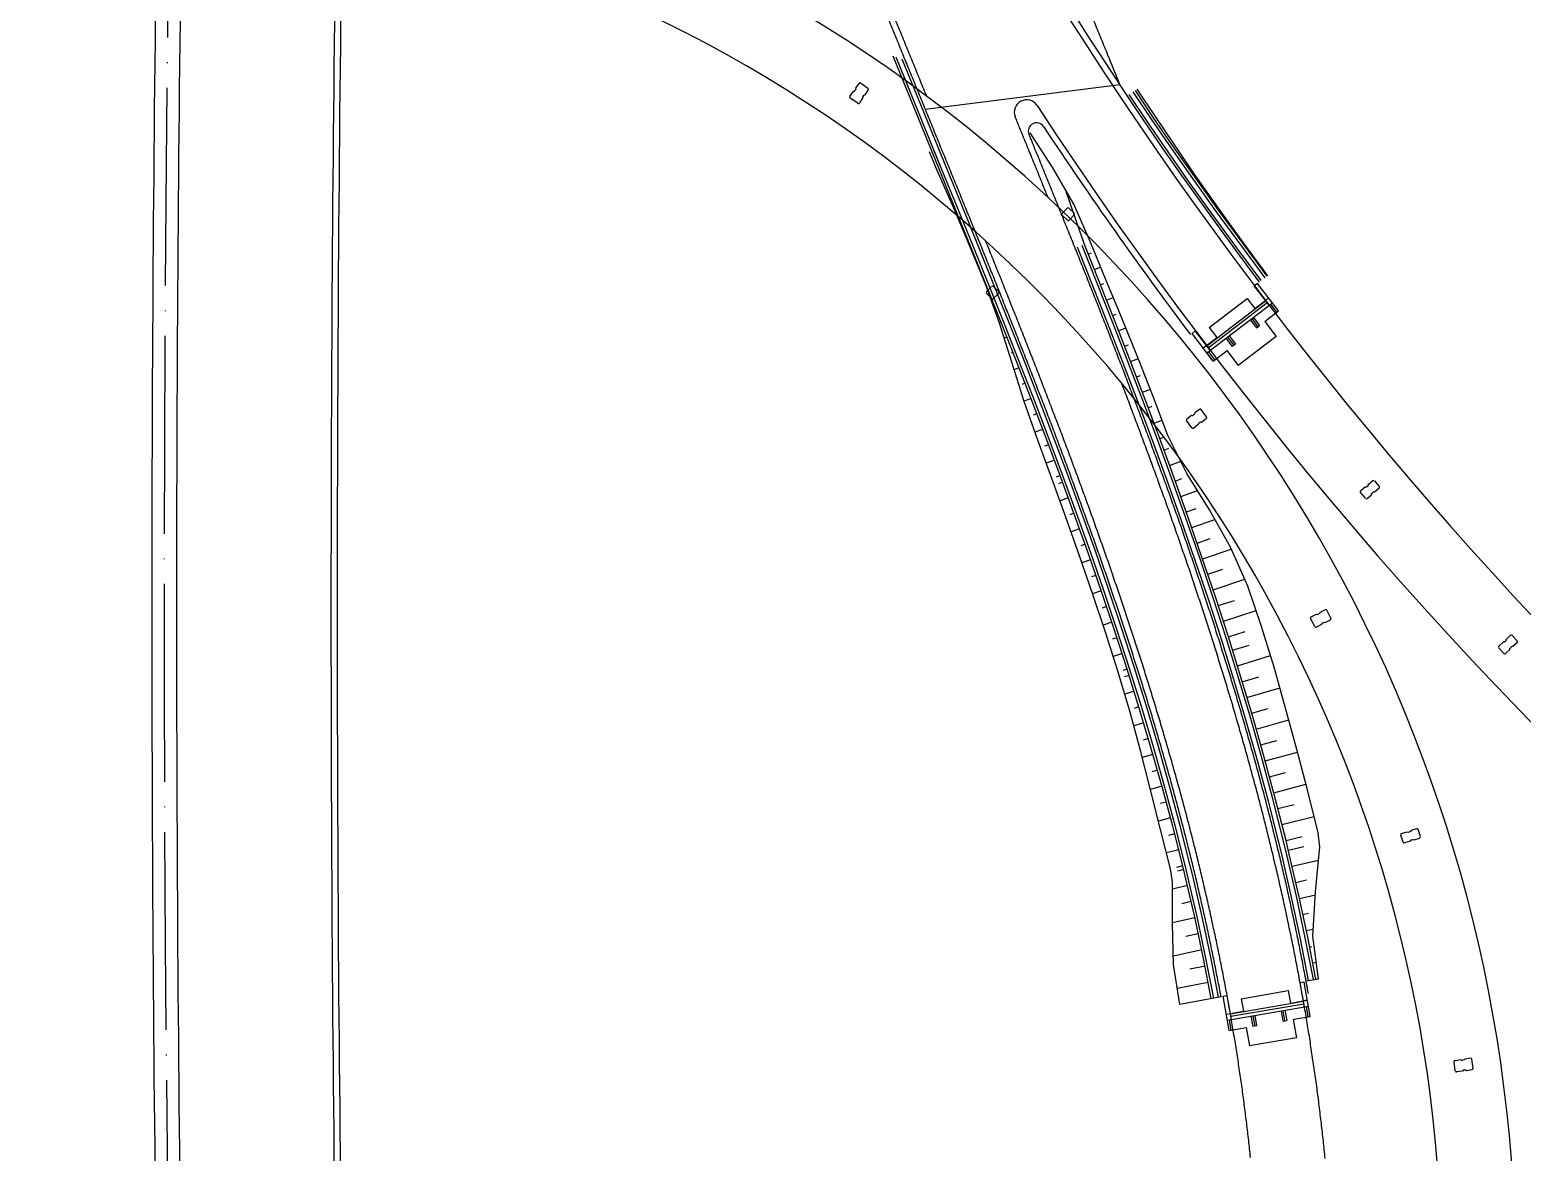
# Model space of a CAD drawing. Header units: inches. Extents: x 499362 to 502582, y 2541888 to 2545349.
# Drawn here: x 501328.6 to 501509.7, y 2543593.2 to 2543729.4 of the extents above; entities that cross this region are included whole.
import ezdxf

# ---------------------------------------------------------------- set-up
doc = ezdxf.new("R2010")
doc.units = ezdxf.units.IN
doc.linetypes.add('ACAD_ISO04W100', pattern=[30, 24, -3, 0, -3])
for name, color, linetype in [('0-段落划分', 2, 'Continuous'), ('ql', 7, 'Continuous'), ('桥-立柱', 5, 'Continuous')]:
    doc.layers.add(name, color=color, linetype=linetype)

# ---------------------------------------------------------------- blocks, each defined once
blk = doc.blocks.new('A$C035667EC')
at = {"layer": '桥-立柱', "color": 1, "linetype": 'Continuous'}
for p, q in [((501428.15, 2543721.27), (501428.55, 2543721.85)), ((501428.55, 2543721.85), (501428.69, 2543721.87)), ((501428.69, 2543721.87), (501428.77, 2543722)), ((501428.86, 2543722.12), (501428.77, 2543722)), ((501429.23, 2543722.84), (501428.83, 2543722.26)), ((501428.83, 2543722.26), (501428.86, 2543722.12)), ((501430.34, 2543722.25), (501429.44, 2543722.88)), ((501429.76, 2543721.32), (501429.68, 2543721.19)), ((501429.68, 2543721.19), (501429.7, 2543721.06)), ((501429.76, 2543721.32), (501429.85, 2543721.44)), ((501429.85, 2543721.44), (501429.99, 2543721.47)), ((501429.99, 2543721.47), (501430.38, 2543722.04)), ((501429.1, 2543720.44), (501428.19, 2543721.06)), ((501429.7, 2543721.06), (501429.31, 2543720.48)), ((501454.52, 2543707.73), (501453.9, 2543707.08)), ((501453.9, 2543706.87), (501454.55, 2543706.24)), ((501454.73, 2543707.73), (501455.38, 2543707.11)), ((501455.38, 2543706.9), (501454.76, 2543706.25)), ((501445.36, 2543698.23), (501444.73, 2543697.58)), ((501445.57, 2543698.23), (501446.22, 2543697.61)), ((501477.63, 2543698.59), (501477.23, 2543698.29)), ((501479.03, 2543695.93), (501477.23, 2543698.29)), ((501480.19, 2543695.24), (501477.63, 2543698.59)), ((501444.74, 2543697.37), (501445.39, 2543696.74)), ((501446.22, 2543697.39), (501445.6, 2543696.74)), ((501471.46, 2543691.02), (501478.61, 2543696.49)), ((501471.48, 2543690.16), (501479.43, 2543696.23)), ((501471.64, 2543690.78), (501478.79, 2543696.25)), ((501471.77, 2543693.25), (501476.38, 2543696.77)), ((501476.38, 2543696.77), (501477.31, 2543695.55)), ((501477.31, 2543695.55), (501478.58, 2543696.52)), ((501478.58, 2543696.52), (501478.98, 2543696.83)), ((501478.98, 2543696.83), (501478.58, 2543696.52)), ((501479.99, 2543695.09), (501479.23, 2543696.08)), ((501476.73, 2543694.17), (501477.49, 2543693.18)), ((501476.92, 2543694.31), (501477.68, 2543693.32)), ((501477.12, 2543694.47), (501477.88, 2543693.47)), ((501478.5, 2543693.95), (501478.76, 2543694.15)), ((501478.76, 2543694.15), (501480.19, 2543695.24)), ((501469.68, 2543692.52), (501470.08, 2543692.83)), ((501472.24, 2543689.17), (501469.68, 2543692.52)), ((501471.88, 2543690.47), (501470.08, 2543692.83)), ((501471.77, 2543693.25), (501472.7, 2543692.03)), ((501474.18, 2543692.22), (501474.94, 2543691.23)), ((501477.49, 2543693.18), (501477.88, 2543693.47)), ((501478.52, 2543693.96), (501479.9, 2543692.16)), ((501471.03, 2543690.76), (501471.42, 2543691.06)), ((501471.42, 2543691.06), (501472.7, 2543692.03)), ((501472.24, 2543689.17), (501473.93, 2543690.46)), ((501473.8, 2543691.93), (501474.55, 2543690.94)), ((501473.91, 2543690.44), (501475.29, 2543688.64)), ((501473.99, 2543692.08), (501474.75, 2543691.09)), ((501474.94, 2543691.23), (501474.55, 2543690.94)), ((501479.9, 2543692.16), (501475.29, 2543688.64)), ((501472.44, 2543689.32), (501471.68, 2543690.31)), ((501470.57, 2543683.3), (501470.01, 2543682.88)), ((501471.44, 2543682.39), (501470.78, 2543683.27)), ((501469.67, 2543681.07), (501469.02, 2543681.96)), ((501469.05, 2543682.17), (501469.61, 2543682.58)), ((501469.61, 2543682.58), (501469.75, 2543682.56)), ((501469.75, 2543682.56), (501469.87, 2543682.65)), ((501469.99, 2543682.74), (501469.87, 2543682.65)), ((501470.44, 2543681.46), (501469.88, 2543681.04)), ((501470.01, 2543682.88), (501469.99, 2543682.74)), ((501470.47, 2543681.6), (501470.44, 2543681.46)), ((501470.59, 2543681.69), (501470.47, 2543681.6)), ((501470.59, 2543681.69), (501470.71, 2543681.78)), ((501470.71, 2543681.78), (501470.85, 2543681.76)), ((501470.85, 2543681.76), (501471.41, 2543682.18)), ((501491.05, 2543674.04), (501491.06, 2543674.18)), ((501491.06, 2543674.18), (501491.6, 2543674.63)), ((501491.81, 2543674.62), (501492.39, 2543673.93)), ((501490.13, 2543673.19), (501490.71, 2543672.51)), ((501490.68, 2543673.86), (501490.15, 2543673.4)), ((501490.82, 2543673.85), (501490.68, 2543673.86)), ((501490.94, 2543673.94), (501490.82, 2543673.85)), ((501490.92, 2543672.49), (501491.46, 2543672.94)), ((501490.94, 2543673.94), (501491.05, 2543674.04)), ((501491.46, 2543672.94), (501491.47, 2543673.08)), ((501491.47, 2543673.08), (501491.58, 2543673.18)), ((501491.7, 2543673.28), (501491.58, 2543673.18)), ((501491.84, 2543673.26), (501491.7, 2543673.28)), ((501492.37, 2543673.72), (501491.84, 2543673.26)), ((501484.58, 2543656.94), (501484.08, 2543657.92)), ((501484.14, 2543658.12), (501484.77, 2543658.44)), ((501484.77, 2543658.44), (501484.9, 2543658.4)), ((501484.9, 2543658.4), (501485.03, 2543658.47)), ((501485.17, 2543658.54), (501485.03, 2543658.47)), ((501485.21, 2543658.67), (501485.17, 2543658.54)), ((501485.83, 2543658.99), (501485.21, 2543658.67)), ((501486.54, 2543657.95), (501486.04, 2543658.93)), ((501485.41, 2543657.2), (501484.78, 2543656.88)), ((501485.45, 2543657.33), (501485.41, 2543657.2)), ((501485.58, 2543657.4), (501485.45, 2543657.33)), ((501485.58, 2543657.4), (501485.72, 2543657.47)), ((501485.72, 2543657.47), (501485.85, 2543657.43)), ((501485.85, 2543657.43), (501486.47, 2543657.75)), ((501506.91, 2543654.35), (501507.53, 2543653.7)), ((501507.43, 2543655.04), (501506.92, 2543654.57)), ((501507.57, 2543655.04), (501507.43, 2543655.04)), ((501507.68, 2543655.14), (501507.57, 2543655.04)), ((501507.68, 2543655.14), (501507.79, 2543655.25)), ((501507.74, 2543653.69), (501508.25, 2543654.17)), ((501507.79, 2543655.25), (501507.8, 2543655.39)), ((501507.8, 2543655.39), (501508.31, 2543655.87)), ((501508.25, 2543654.17), (501508.26, 2543654.31)), ((501508.26, 2543654.31), (501508.37, 2543654.41)), ((501508.48, 2543654.52), (501508.37, 2543654.41)), ((501508.62, 2543654.51), (501508.48, 2543654.52)), ((501508.52, 2543655.86), (501509.13, 2543655.2)), ((501509.13, 2543654.99), (501508.62, 2543654.51)), ((501495.3, 2543630.79), (501495.03, 2543631.65)), ((501495.12, 2543631.84), (501495.79, 2543632.05)), ((501496.16, 2543630.91), (501495.49, 2543630.7)), ((501495.79, 2543632.05), (501495.92, 2543631.99)), ((501495.92, 2543631.99), (501496.06, 2543632.03)), ((501496.2, 2543632.08), (501496.06, 2543632.03)), ((501496.22, 2543631.03), (501496.16, 2543630.91)), ((501496.27, 2543632.2), (501496.2, 2543632.08)), ((501496.36, 2543631.08), (501496.22, 2543631.03)), ((501496.93, 2543632.42), (501496.27, 2543632.2)), ((501496.36, 2543631.08), (501496.51, 2543631.13)), ((501496.51, 2543631.13), (501496.63, 2543631.06)), ((501496.63, 2543631.06), (501497.3, 2543631.27)), ((501497.4, 2543631.46), (501497.12, 2543632.32)), ((501475.65, 2543611.78), (501481.36, 2543612.77)), ((501481.36, 2543612.77), (501481.62, 2543611.26)), ((501483.31, 2543613.81), (501482.82, 2543613.72)), ((501483.33, 2543610.8), (501482.82, 2543613.72)), ((501484.03, 2543609.65), (501483.31, 2543613.81)), ((501473.46, 2543612.1), (501473.95, 2543612.19)), ((501474.18, 2543607.94), (501473.46, 2543612.1)), ((501474.46, 2543609.26), (501473.95, 2543612.19)), ((501473.97, 2543609.18), (501483.82, 2543610.88)), ((501474.34, 2543609.95), (501483.21, 2543611.49)), ((501474.39, 2543609.66), (501483.26, 2543611.19)), ((501475.65, 2543611.78), (501475.91, 2543610.27)), ((501481.62, 2543611.26), (501483.2, 2543611.54)), ((501483.2, 2543611.54), (501483.69, 2543611.62)), ((501483.69, 2543611.62), (501483.2, 2543611.54)), ((501483.79, 2543609.61), (501483.57, 2543610.84)), ((501473.84, 2543609.91), (501474.33, 2543610)), ((501474.43, 2543607.99), (501474.21, 2543609.22)), ((501474.33, 2543610), (501475.91, 2543610.27)), ((501476.83, 2543609.67), (501477.05, 2543608.44)), ((501477.08, 2543609.72), (501477.29, 2543608.48)), ((501477.31, 2543609.75), (501477.52, 2543608.52)), ((501480.48, 2543610.3), (501480.69, 2543609.07)), ((501480.69, 2543609.07), (501481.17, 2543609.15)), ((501480.71, 2543610.34), (501480.92, 2543609.11)), ((501480.95, 2543610.39), (501481.17, 2543609.15)), ((501481.94, 2543609.29), (501482.26, 2543609.34)), ((501481.96, 2543609.29), (501482.35, 2543607.05)), ((501482.26, 2543609.34), (501484.03, 2543609.65)), ((501474.18, 2543607.94), (501476.27, 2543608.31)), ((501476.25, 2543608.3), (501476.64, 2543606.06)), ((501477.52, 2543608.52), (501477.05, 2543608.44)), ((501482.35, 2543607.05), (501476.64, 2543606.06)), ((501501.63, 2543603.04), (501501.48, 2543604.13)), ((501501.6, 2543604.3), (501502.29, 2543604.4)), ((501502.29, 2543604.4), (501502.41, 2543604.32)), ((501502.41, 2543604.32), (501502.56, 2543604.34)), ((501502.7, 2543604.36), (501502.56, 2543604.34)), ((501502.79, 2543604.47), (501502.7, 2543604.36)), ((501503.48, 2543604.57), (501502.79, 2543604.47)), ((501503.81, 2543603.36), (501503.65, 2543604.45)), ((501502.5, 2543603.02), (501501.8, 2543602.91)), ((501502.58, 2543603.13), (501502.5, 2543603.02)), ((501502.73, 2543603.15), (501502.58, 2543603.13)), ((501502.73, 2543603.15), (501502.88, 2543603.17)), ((501502.88, 2543603.17), (501502.99, 2543603.09)), ((501502.99, 2543603.09), (501503.68, 2543603.19))]:
    blk.add_line(p, q, dxfattribs=at)
for centre, start, end in [((501428.28, 2543721.19), 145.4858, 235.4858), ((501429.35, 2543722.75), 55.4858, 145.4858), ((501430.26, 2543722.13), 325.4858, 55.4858), ((501429.18, 2543720.56), 235.4858, 325.4858), ((501454, 2543706.98), 136.0505, 226.0505), ((501454.63, 2543707.62), 46.0505, 136.0505), ((501455.28, 2543707), 316.0505, 46.0505), ((501454.65, 2543706.35), 226.0505, 316.0505), ((501445.47, 2543698.12), 46.0505, 136.0505), ((501444.84, 2543697.47), 136.0505, 226.0505), ((501445.49, 2543696.85), 226.0505, 316.0505), ((501446.11, 2543697.5), 316.0505, 46.0505), ((501470.66, 2543683.18), 36.6119, 126.6119), ((501469.14, 2543682.05), 126.6119, 216.6119), ((501471.32, 2543682.3), 306.6119, 36.6119), ((501469.79, 2543681.16), 216.6119, 306.6119), ((501491.69, 2543674.52), 40.2888, 130.2888), ((501490.24, 2543673.29), 130.2888, 220.2888), ((501490.83, 2543672.6), 220.2888, 310.2888), ((501492.28, 2543673.83), 310.2888, 40.2888), ((501484.21, 2543657.99), 117.175, 207.175), ((501485.9, 2543658.86), 27.175, 117.175), ((501486.41, 2543657.88), 297.175, 27.175), ((501484.72, 2543657.01), 207.175, 297.175), ((501507.02, 2543654.46), 133.2121, 223.2121), ((501508.41, 2543655.76), 43.2121, 133.2121), ((501509.02, 2543655.1), 313.2121, 43.2121), ((501507.64, 2543653.8), 223.2121, 313.2121), ((501495.17, 2543631.7), 107.738, 197.738), ((501495.44, 2543630.84), 197.738, 287.738), ((501496.98, 2543632.27), 17.738, 107.738), ((501497.25, 2543631.42), 287.738, 17.738), ((501501.62, 2543604.15), 98.3011, 188.3011), ((501503.5, 2543604.43), 8.3011, 98.3011), ((501501.78, 2543603.06), 188.3011, 278.3011), ((501503.66, 2543603.34), 278.3011, 8.3011)]:
    blk.add_arc(centre, 0.15, start, end, dxfattribs=at)
blk = doc.blocks.new('A$C3C1B3F5F')
at = {"layer": 'ql', "color": 1, "linetype": 'Continuous'}
blk.add_line((501437.3, 2543719.74), (501460.92, 2543722.74), dxfattribs=at)
at = {"layer": 'ql', "color": 1, "linetype": 'Continuous', "flags": 128}
for points in [[(501437.3, 2543719.74, 0.000007), (501437.01, 2543720.45, 0.000013), (501436.62, 2543721.41, 0.000016), (501436.23, 2543722.37, 0.000019), (501435.84, 2543723.33, 0.000022), (501435.44, 2543724.29, 0.000025), (501435.05, 2543725.25, 0.000028), (501434.66, 2543726.21, 0.00003), (501434.27, 2543727.17, 0.000033), (501433.88, 2543728.13, 0.000036), (501433.49, 2543729.09, 0.000039), (501433.09, 2543730.05, 0.000042), (501432.7, 2543731.01, 0.000045), (501432.31, 2543731.97, 0.000048), (501431.92, 2543732.93, 0.000051), (501431.53, 2543733.89, 0.000054), (501431.14, 2543734.85, 0.000056), (501430.75, 2543735.81, 0.000059), (501430.36, 2543736.77, 0.000062), (501429.97, 2543737.73, 0.000138), (501429.15, 2543739.77)], [(501460.92, 2543722.74, 0.000005), (501459.48, 2543726.27, 0.000004), (501459.09, 2543727.23, 0.000007), (501458.7, 2543728.19, 0.00001), (501458.3, 2543729.15, 0.000013), (501457.91, 2543730.11, 0.000016), (501457.52, 2543731.06, 0.000019), (501457.13, 2543732.02, 0.000022), (501456.74, 2543732.98, 0.000025), (501456.35, 2543733.94, 0.000028), (501455.96, 2543734.9, 0.00003), (501455.56, 2543735.86, 0.000033), (501455.17, 2543736.81, 0.000036), (501454.78, 2543737.77, 0.000039), (501454.39, 2543738.73, 0.000023), (501454.18, 2543739.26, 0.000023)]]:
    blk.add_lwpolyline(points, format="xyb", dxfattribs=at)
blk = doc.blocks.new('A$C3A006F90')
at = {"layer": '0-段落划分', "color": 2, "linetype": 'Continuous'}
for p, q in [((501457.09, 2543702.13), (501457.46, 2543702.28)), ((501457.83, 2543700.27), (501458.58, 2543700.57)), ((501444.99, 2543697.64), (501444.96, 2543697.63)), ((501458.57, 2543698.41), (501458.96, 2543698.57)), ((501459.3, 2543696.55), (501460.12, 2543696.88)), ((501445.73, 2543695.78), (501445.6, 2543695.73)), ((501460.04, 2543694.69), (501460.46, 2543694.86)), ((501446.47, 2543693.92), (501446.37, 2543693.88)), ((501460.77, 2543692.83), (501461.65, 2543693.18)), ((501447.21, 2543692.06), (501446.88, 2543691.93)), ((501461.49, 2543690.97), (501461.95, 2543691.15)), ((501447.94, 2543690.2), (501447.71, 2543690.11)), ((501462.22, 2543689.1), (501463.17, 2543689.47)), ((501448.67, 2543688.34), (501448.09, 2543688.11)), ((501462.93, 2543687.24), (501463.42, 2543687.42)), ((501449.4, 2543686.48), (501449.05, 2543686.34)), ((501463.65, 2543685.37), (501464.63, 2543685.74)), ((501450.12, 2543684.61), (501449.31, 2543684.3)), ((501464.36, 2543683.5), (501464.85, 2543683.68)), ((501450.84, 2543682.75), (501450.4, 2543682.58)), ((501465.06, 2543681.62), (501466.06, 2543682)), ((501451.55, 2543680.88), (501450.62, 2543680.52)), ((501465.76, 2543679.75), (501466.26, 2543679.94)), ((501452.26, 2543679.01), (501451.78, 2543678.83)), ((501466.27, 2543678.37), (501466.85, 2543678.58)), ((501452.97, 2543677.14), (501451.99, 2543676.77)), ((501466.96, 2543676.49), (501468.33, 2543677)), ((501453.67, 2543675.26), (501453.17, 2543675.08)), ((501453.96, 2543674.46), (501453.47, 2543674.27)), ((501467.64, 2543674.61), (501468.46, 2543674.9)), ((501454.65, 2543672.58), (501453.66, 2543672.21)), ((501468.32, 2543672.73), (501470.34, 2543673.45)), ((501455.34, 2543670.7), (501454.84, 2543670.52)), ((501468.99, 2543670.85), (501470.2, 2543671.28)), ((501456.02, 2543668.82), (501455, 2543668.45)), ((501469.65, 2543668.96), (501472.45, 2543669.93)), ((501456.69, 2543666.93), (501456.18, 2543666.75)), ((501470.31, 2543667.07), (501471.88, 2543667.62)), ((501457.36, 2543665.05), (501456.32, 2543664.69)), ((501470.96, 2543665.18), (501474.45, 2543666.35)), ((501471.6, 2543663.29), (501473.43, 2543663.9)), ((501458.01, 2543663.16), (501457.49, 2543662.98)), ((501472.24, 2543661.39), (501476.08, 2543662.68)), ((501458.67, 2543661.27), (501457.61, 2543660.9)), ((501472.86, 2543659.49), (501474.84, 2543660.13)), ((501459.31, 2543659.37), (501458.78, 2543659.2)), ((501473.48, 2543657.59), (501477.47, 2543658.88)), ((501459.94, 2543657.48), (501458.88, 2543657.12)), ((501474.1, 2543655.69), (501476.11, 2543656.34)), ((501460.57, 2543655.58), (501460.04, 2543655.41)), ((501474.6, 2543654.08), (501476.61, 2543654.71)), ((501461.19, 2543653.68), (501460.12, 2543653.33)), ((501475.19, 2543652.17), (501479.2, 2543653.42)), ((501461.81, 2543651.77), (501461.27, 2543651.6)), ((501462.04, 2543651.01), (501461.5, 2543650.84)), ((501475.78, 2543650.26), (501477.78, 2543650.86)), ((501462.64, 2543649.1), (501461.52, 2543648.75)), ((501476.35, 2543648.35), (501480.33, 2543649.53)), ((501463.23, 2543647.19), (501462.66, 2543647.01)), ((501476.92, 2543646.43), (501478.9, 2543647.02)), ((501463.81, 2543645.28), (501462.6, 2543644.92)), ((501477.48, 2543644.51), (501481.42, 2543645.63)), ((501464.38, 2543643.36), (501463.75, 2543643.17)), ((501478.02, 2543642.58), (501479.99, 2543643.14)), ((501478.57, 2543640.66), (501482.48, 2543641.71)), ((501464.94, 2543641.44), (501463.62, 2543641.07)), ((501465.49, 2543639.52), (501464.8, 2543639.32)), ((501479.09, 2543638.73), (501481.04, 2543639.25)), ((501466.03, 2543637.59), (501464.62, 2543637.19)), ((501479.6, 2543636.79), (501483.5, 2543637.84)), ((501466.55, 2543635.66), (501465.83, 2543635.47)), ((501480.11, 2543634.86), (501482.06, 2543635.35)), ((501467.07, 2543633.73), (501465.6, 2543633.34)), ((501480.6, 2543632.92), (501484.5, 2543633.91)), ((501467.58, 2543631.8), (501466.83, 2543631.61)), ((501481.09, 2543630.98), (501483.04, 2543631.47)), ((501468.07, 2543629.86), (501466.57, 2543629.48)), ((501481.37, 2543629.81), (501483.26, 2543630.27)), ((501468.56, 2543627.92), (501467.81, 2543627.73)), ((501468.67, 2543627.46), (501467.9, 2543627.28)), ((501481.82, 2543627.86), (501485.05, 2543628.61)), ((501469.13, 2543625.52), (501467.32, 2543625.1)), ((501482.27, 2543625.91), (501483.56, 2543626.21)), ((501469.58, 2543623.57), (501468.45, 2543623.31)), ((501482.72, 2543623.96), (501484.66, 2543624.38)), ((501470.02, 2543621.62), (501467.33, 2543621)), ((501483.13, 2543622.01), (501483.83, 2543622.16)), ((501483.55, 2543620.05), (501484.4, 2543620.23)), ((501470.44, 2543619.66), (501468.91, 2543619.34)), ((501483.94, 2543618.09), (501484.22, 2543618.14)), ((501470.86, 2543617.71), (501467.42, 2543616.97)), ((501484.32, 2543616.13), (501484.77, 2543616.21)), ((501471.26, 2543615.75), (501469.42, 2543615.39)), ((501471.64, 2543613.78), (501467.88, 2543613.05)), ((501483.53, 2543613.95), (501485.03, 2543614.22)), ((501484.71, 2543614.16), (501484.87, 2543614.19)), ((501473.2, 2543612.04), (501468.18, 2543611.11)), ((501473.2, 2543612.04), (501468.18, 2543611.11))]:
    blk.add_line(p, q, dxfattribs=at)
at = {"layer": '0-段落划分', "color": 2, "flags": 128}
for points in [[(501438.58, 2543716.61, 0.000001), (501438.19, 2543717.57, 0.000004), (501437.8, 2543718.53, 0.000007), (501437.41, 2543719.49, 0.00001), (501437.01, 2543720.45, 0.000013), (501436.62, 2543721.41, 0.000016), (501436.23, 2543722.37, 0.000019), (501435.84, 2543723.33, 0.000022), (501435.44, 2543724.29, 0.000025), (501435.05, 2543725.25, 0.000028), (501434.66, 2543726.21, 0.00003), (501434.27, 2543727.17, 0.000033), (501433.88, 2543728.13, 0.000036), (501433.49, 2543729.09, 0.000039), (501433.09, 2543730.05, 0.000042), (501432.7, 2543731.01, 0.000045), (501432.31, 2543731.97, 0.000048)], [(501437.47, 2543721.32, 0.000005), (501437.32, 2543721.69, 0.000016), (501436.92, 2543722.65, 0.000019), (501436.53, 2543723.61, 0.000022), (501436.14, 2543724.57, 0.000025), (501435.75, 2543725.53, 0.000028), (501435.36, 2543726.49, 0.00003), (501434.96, 2543727.45, 0.000033), (501434.57, 2543728.41, 0.000036), (501434.18, 2543729.37, 0.000039), (501433.79, 2543730.33, 0.000042), (501433.4, 2543731.29, 0.000045)], [(501452.21, 2543709.02, -0.000075), (501451.92, 2543709.72, -0.000095), (501451.53, 2543710.68, -0.000086), (501451.14, 2543711.64, -0.000077), (501450.75, 2543712.61, -0.000068), (501450.35, 2543713.57, -0.000059), (501449.96, 2543714.53, -0.00005), (501449.57, 2543715.49, -0.000041), (501449.18, 2543716.45, -0.000032), (501448.78, 2543717.41, -0.000023), (501448.22, 2543718.79)], [(501473.2, 2543612.03, -0.000746), (501473.05, 2543612.83, -0.000937), (501472.86, 2543613.85, -0.000929), (501472.66, 2543614.86, -0.00092), (501472.46, 2543615.87, -0.000911), (501472.26, 2543616.88, -0.000902), (501472.05, 2543617.89, -0.000894), (501471.84, 2543618.9, -0.000885), (501471.63, 2543619.9, -0.000876), (501471.41, 2543620.91, -0.000867), (501471.19, 2543621.92, -0.000858), (501470.96, 2543622.92, -0.00085), (501470.73, 2543623.93, -0.000841), (501470.5, 2543624.93, -0.000832), (501470.27, 2543625.94, -0.000823), (501470.03, 2543626.94, -0.000814), (501469.79, 2543627.94, -0.000806), (501469.54, 2543628.94, -0.000797), (501469.29, 2543629.94, -0.000788), (501469.04, 2543630.94, -0.000779), (501468.78, 2543631.94, -0.00077), (501468.52, 2543632.94, -0.000762), (501468.26, 2543633.94, -0.000753), (501468, 2543634.94, -0.000744), (501467.73, 2543635.93, -0.000735), (501467.46, 2543636.93, -0.000726), (501467.19, 2543637.92, -0.000717), (501466.91, 2543638.92, -0.000709), (501466.63, 2543639.91, -0.0007), (501466.35, 2543640.9, -0.000691), (501466.06, 2543641.89, -0.000682), (501465.78, 2543642.88, -0.000673), (501465.48, 2543643.87, -0.000664), (501465.19, 2543644.86, -0.000656), (501464.9, 2543645.85, -0.000647), (501464.6, 2543646.84, -0.000638), (501464.3, 2543647.83, -0.000629), (501463.99, 2543648.82, -0.00062), (501463.69, 2543649.8, -0.000611), (501463.38, 2543650.79, -0.000603), (501463.07, 2543651.77, -0.000594), (501462.75, 2543652.76, -0.000585), (501462.44, 2543653.74, -0.000576), (501462.12, 2543654.72, -0.000567), (501461.8, 2543655.7, -0.000558), (501461.48, 2543656.68, -0.000549), (501461.15, 2543657.66, -0.000541), (501460.82, 2543658.64, -0.000532), (501460.5, 2543659.62, -0.000523), (501460.16, 2543660.6, -0.000514), (501459.83, 2543661.58, -0.000505), (501459.5, 2543662.56, -0.000496), (501459.16, 2543663.53, -0.000487), (501458.82, 2543664.51, -0.000478), (501458.48, 2543665.49, -0.00047), (501458.13, 2543666.46, -0.000461), (501457.79, 2543667.44, -0.000452), (501457.44, 2543668.41, -0.000443), (501457.09, 2543669.38, -0.000434), (501456.74, 2543670.35, -0.000425), (501456.39, 2543671.33, -0.000416), (501456.04, 2543672.3, -0.000407), (501455.68, 2543673.27, -0.000398), (501455.33, 2543674.24, -0.000389), (501454.97, 2543675.21, -0.000381), (501454.61, 2543676.18, -0.000372), (501454.25, 2543677.15, -0.000363), (501453.88, 2543678.12, -0.000354), (501453.52, 2543679.09, -0.000345), (501453.15, 2543680.05, -0.000336), (501452.79, 2543681.02, -0.000327), (501452.42, 2543681.99, -0.000318), (501452.05, 2543682.95, -0.000309), (501451.68, 2543683.92, -0.0003), (501451.31, 2543684.88, -0.000291), (501450.93, 2543685.85, -0.000282), (501450.56, 2543686.81, -0.000273), (501450.18, 2543687.78, -0.000265), (501449.81, 2543688.74, -0.000256), (501449.43, 2543689.71, -0.000247), (501449.05, 2543690.67, -0.000238), (501448.67, 2543691.63, -0.000229), (501448.29, 2543692.6, -0.00022), (501447.91, 2543693.56, -0.000211), (501447.53, 2543694.52, -0.000202), (501447.14, 2543695.48, -0.000193), (501446.76, 2543696.44, -0.000184), (501446.38, 2543697.41, -0.000175), (501445.99, 2543698.37, -0.000166), (501445.61, 2543699.33, -0.000157), (501445.22, 2543700.29, -0.000148), (501444.83, 2543701.25, -0.000139), (501444.44, 2543702.21, -0.00013), (501444.06, 2543703.17, -0.000121), (501443.67, 2543704.13, -0.000113), (501443.28, 2543705.09, -0.000104), (501442.89, 2543706.05, -0.000095), (501442.5, 2543707.01, -0.000086), (501442.11, 2543707.97, -0.000077), (501441.72, 2543708.93, -0.000068), (501441.32, 2543709.89, -0.000059), (501440.93, 2543710.85, -0.00005), (501440.54, 2543711.81, -0.000041), (501440.15, 2543712.77, -0.000032), (501439.76, 2543713.73, -0.000023), (501439.37, 2543714.69, -0.000014), (501438.97, 2543715.65, -0.000004), (501438.58, 2543716.61)], [(501483.81, 2543612.44, -0.002265), (501483.37, 2543614.77, -0.001012), (501483.17, 2543615.82, -0.001002), (501482.97, 2543616.87, -0.000992), (501482.76, 2543617.92, -0.000982), (501482.55, 2543618.97, -0.000972), (501482.34, 2543620.02, -0.000961), (501482.12, 2543621.06, -0.000951), (501481.89, 2543622.11, -0.000941), (501481.67, 2543623.15, -0.000931), (501481.44, 2543624.19, -0.000921), (501481.21, 2543625.24, -0.000911), (501480.97, 2543626.28, -0.000901), (501480.73, 2543627.32, -0.000891), (501480.48, 2543628.35, -0.000881), (501480.24, 2543629.39, -0.000871), (501479.99, 2543630.43, -0.000861), (501479.73, 2543631.46, -0.000851), (501479.48, 2543632.49, -0.000841), (501479.22, 2543633.53, -0.000831), (501478.95, 2543634.56, -0.000821), (501478.69, 2543635.59, -0.000811), (501478.42, 2543636.62, -0.000801), (501478.14, 2543637.64, -0.000791), (501477.87, 2543638.67, -0.000781), (501477.59, 2543639.7, -0.000771), (501477.31, 2543640.72, -0.000761), (501477.02, 2543641.74, -0.000751), (501476.73, 2543642.77, -0.000741), (501476.44, 2543643.79, -0.000731), (501476.15, 2543644.81, -0.000721), (501475.85, 2543645.83, -0.000711), (501475.56, 2543646.84, -0.000702), (501475.25, 2543647.86, -0.000692), (501474.95, 2543648.88, -0.000682), (501474.64, 2543649.89, -0.000672), (501474.34, 2543650.9, -0.000662), (501474.02, 2543651.92, -0.000652), (501473.71, 2543652.93, -0.000643), (501473.39, 2543653.94, -0.000633), (501473.08, 2543654.95, -0.000623), (501472.75, 2543655.95, -0.000613), (501472.43, 2543656.96, -0.000604), (501472.11, 2543657.97, -0.000594), (501471.78, 2543658.97, -0.000584), (501471.45, 2543659.98, -0.000575), (501471.12, 2543660.98, -0.000565), (501470.78, 2543661.98, -0.000555), (501470.44, 2543662.98, -0.000546), (501470.11, 2543663.98, -0.000536), (501469.77, 2543664.98, -0.000526), (501469.42, 2543665.98, -0.000517), (501469.08, 2543666.97, -0.000507), (501468.73, 2543667.97, -0.000497), (501468.39, 2543668.96, -0.000488), (501468.04, 2543669.96, -0.000478), (501467.68, 2543670.95, -0.000469), (501467.33, 2543671.94, -0.000459), (501466.98, 2543672.93, -0.00045), (501466.62, 2543673.92, -0.00044), (501466.26, 2543674.91, -0.000431), (501465.9, 2543675.9, -0.000421), (501465.54, 2543676.88, -0.000411), (501465.18, 2543677.87, -0.000402), (501464.81, 2543678.86, -0.000393), (501464.45, 2543679.84, -0.000383), (501464.08, 2543680.82, -0.000374), (501463.71, 2543681.81, -0.000364), (501463.34, 2543682.79, -0.000355), (501462.97, 2543683.77, -0.000345), (501462.6, 2543684.75, -0.000336), (501462.23, 2543685.73, -0.000326), (501461.85, 2543686.71, -0.000317), (501461.48, 2543687.69, -0.000308), (501461.1, 2543688.67, -0.000298), (501460.72, 2543689.64, -0.000289), (501460.35, 2543690.62, -0.00028), (501459.97, 2543691.59, -0.00027), (501459.59, 2543692.57, -0.000261), (501459.2, 2543693.54, -0.000252), (501458.82, 2543694.51, -0.000242), (501458.44, 2543695.49, -0.000233), (501458.05, 2543696.46, -0.000224), (501457.67, 2543697.43, -0.000215), (501457.28, 2543698.4, -0.000205), (501456.9, 2543699.37, -0.000196), (501456.51, 2543700.34, -0.000187), (501456.12, 2543701.31, -0.000178), (501455.74, 2543702.28, -0.000168), (501455.35, 2543703.24, -0.000159), (501454.96, 2543704.21, -0.00015), (501454.57, 2543705.18, -0.000141), (501454.18, 2543706.14, -0.000132), (501453.79, 2543707.11, -0.000122), (501453.4, 2543708.07, -0.000113), (501453.01, 2543709.03, -0.000104), (501452.62, 2543710, -0.000095), (501452.23, 2543710.96, -0.000086), (501451.83, 2543711.93, -0.000077), (501451.44, 2543712.89, -0.000068), (501451.05, 2543713.85, -0.000059), (501450.66, 2543714.81, -0.00005), (501449.89, 2543716.7)], [(501476.78, 2543592.54, -0.00112), (501476.67, 2543593.57, -0.001111), (501476.56, 2543594.59, -0.001102), (501476.44, 2543595.62, -0.001093), (501476.32, 2543596.65, -0.001084), (501476.19, 2543597.67, -0.001075), (501476.06, 2543598.69, -0.001067), (501475.93, 2543599.72, -0.001058), (501475.79, 2543600.74, -0.001049), (501475.64, 2543601.76, -0.00104), (501475.5, 2543602.79, -0.001031), (501475.34, 2543603.81, -0.001022), (501475.19, 2543604.83, -0.001013), (501475.03, 2543605.85, -0.001005), (501474.86, 2543606.87, -0.000996), (501474.69, 2543607.89, -0.000987), (501474.52, 2543608.91, -0.000978), (501474.34, 2543609.92, -0.000969), (501474.16, 2543610.94, -0.00096), (501473.98, 2543611.96, -0.000951), (501473.79, 2543612.97, -0.000943), (501473.6, 2543613.99, -0.000934), (501473.4, 2543615, -0.000925), (501473.2, 2543616.01, -0.000916), (501473, 2543617.03, -0.000907), (501472.79, 2543618.04, -0.000898), (501472.58, 2543619.05, -0.000889), (501472.36, 2543620.06, -0.00088), (501472.14, 2543621.07, -0.000872), (501471.92, 2543622.08, -0.000863), (501471.69, 2543623.09, -0.000854), (501471.47, 2543624.1, -0.000845), (501471.23, 2543625.1, -0.000836), (501471, 2543626.11, -0.000827), (501470.76, 2543627.11, -0.000818), (501470.51, 2543628.12, -0.000809), (501470.27, 2543629.12, -0.000801), (501470.02, 2543630.13, -0.000792), (501469.77, 2543631.13, -0.000783), (501469.51, 2543632.13, -0.000774), (501469.25, 2543633.13, -0.000765), (501468.99, 2543634.13, -0.000756), (501468.72, 2543635.13, -0.000747), (501468.45, 2543636.13, -0.000738), (501468.18, 2543637.13, -0.000729), (501467.91, 2543638.12, -0.00072), (501467.63, 2543639.12, -0.000712), (501467.35, 2543640.11, -0.000703), (501467.07, 2543641.11, -0.000694), (501466.78, 2543642.1, -0.000685), (501466.5, 2543643.09, -0.000676), (501466.2, 2543644.09, -0.000667), (501465.91, 2543645.08, -0.000658), (501465.61, 2543646.07, -0.000649), (501465.31, 2543647.06, -0.00064), (501465.01, 2543648.05, -0.000631), (501464.71, 2543649.04, -0.000622), (501464.4, 2543650.02, -0.000614), (501464.09, 2543651.01, -0.000605), (501463.78, 2543652, -0.000596), (501463.47, 2543652.98, -0.000587), (501463.15, 2543653.97, -0.000578), (501462.83, 2543654.95, -0.000569), (501462.51, 2543655.94, -0.00056), (501462.19, 2543656.92, -0.000551), (501461.86, 2543657.9, -0.000542), (501461.54, 2543658.88, -0.000533), (501461.21, 2543659.86, -0.000524), (501460.87, 2543660.84, -0.000515), (501460.54, 2543661.82, -0.000507), (501460.2, 2543662.8, -0.000498), (501459.87, 2543663.78, -0.000489), (501459.53, 2543664.76, -0.00048), (501459.19, 2543665.73, -0.000471), (501458.84, 2543666.71, -0.000462), (501458.5, 2543667.69, -0.000453), (501458.15, 2543668.66, -0.000444), (501457.8, 2543669.64, -0.000435), (501457.45, 2543670.61, -0.000426), (501457.1, 2543671.58, -0.000417), (501456.74, 2543672.56, -0.000408), (501456.39, 2543673.53, -0.000399), (501456.03, 2543674.5, -0.00039), (501455.67, 2543675.47, -0.000381), (501455.31, 2543676.44, -0.000372), (501454.95, 2543677.41, -0.000363), (501454.59, 2543678.38, -0.000355), (501454.22, 2543679.35, -0.000346), (501453.86, 2543680.32, -0.000337), (501453.49, 2543681.29, -0.000328), (501453.12, 2543682.25, -0.000319), (501452.75, 2543683.22, -0.00031), (501452.38, 2543684.19, -0.000301), (501452.01, 2543685.15, -0.000292), (501451.63, 2543686.12, -0.000283), (501451.26, 2543687.09, -0.000274), (501450.88, 2543688.05, -0.000265), (501450.51, 2543689.02, -0.000256), (501450.13, 2543689.98, -0.000247), (501449.75, 2543690.94, -0.000238), (501449.37, 2543691.91, -0.000229), (501448.99, 2543692.87, -0.00022), (501448.61, 2543693.83, -0.000211), (501448.22, 2543694.8, -0.000202), (501447.84, 2543695.76, -0.000193), (501447.46, 2543696.72, -0.000184), (501447.07, 2543697.68, -0.000175), (501446.69, 2543698.65, -0.000166), (501446.3, 2543699.61, -0.000157), (501445.91, 2543700.57, -0.000148), (501445.53, 2543701.53, -0.000139), (501445.14, 2543702.49, -0.00013), (501444.75, 2543703.45, -0.000039), (501444.62, 2543703.76)], [(501485.84, 2543592.39, -0.001221), (501485.73, 2543593.46, -0.001211), (501485.62, 2543594.53, -0.001201), (501485.5, 2543595.59, -0.00119), (501485.38, 2543596.66, -0.00118), (501485.25, 2543597.72, -0.00117), (501485.12, 2543598.79, -0.00116), (501484.99, 2543599.85, -0.001149), (501484.85, 2543600.91, -0.001139), (501484.7, 2543601.97, -0.001129), (501484.55, 2543603.03, -0.001119), (501484.4, 2543604.09, -0.001108), (501484.24, 2543605.15, -0.001098), (501484.08, 2543606.21, -0.001088), (501483.92, 2543607.27, -0.001078), (501483.75, 2543608.32, -0.001068), (501483.57, 2543609.38, -0.001058), (501483.39, 2543610.43, -0.001047), (501483.21, 2543611.48, -0.001037), (501483.02, 2543612.53, -0.001027), (501482.83, 2543613.58, -0.001017), (501482.64, 2543614.63, -0.001007), (501482.44, 2543615.68, -0.000997), (501482.23, 2543616.73, -0.000987), (501482.03, 2543617.78, -0.000977), (501481.82, 2543618.82, -0.000967), (501481.6, 2543619.87, -0.000956), (501481.38, 2543620.91, -0.000946), (501481.16, 2543621.95, -0.000936), (501480.94, 2543622.99, -0.000926), (501480.71, 2543624.03, -0.000916), (501480.47, 2543625.07, -0.000906), (501480.24, 2543626.11, -0.000896), (501480, 2543627.14, -0.000886), (501479.75, 2543628.18, -0.000876), (501479.51, 2543629.22, -0.000866), (501479.26, 2543630.25, -0.000857), (501479, 2543631.28, -0.000847), (501478.75, 2543632.31, -0.000837), (501478.49, 2543633.34, -0.000827), (501478.23, 2543634.37, -0.000817), (501477.96, 2543635.4, -0.000807), (501477.69, 2543636.43, -0.000797), (501477.42, 2543637.45, -0.000787), (501477.14, 2543638.48, -0.000777), (501476.86, 2543639.5, -0.000767), (501476.58, 2543640.52, -0.000758), (501476.3, 2543641.54, -0.000748), (501476.01, 2543642.56, -0.000738), (501475.72, 2543643.58, -0.000728), (501475.43, 2543644.6, -0.000718), (501475.13, 2543645.62, -0.000709), (501474.84, 2543646.63, -0.000699), (501474.54, 2543647.65, -0.000689), (501474.23, 2543648.66, -0.000679), (501473.93, 2543649.67, -0.00067), (501473.62, 2543650.68, -0.00066), (501473.31, 2543651.69, -0.00065), (501472.99, 2543652.7, -0.00064), (501472.68, 2543653.71, -0.000631), (501472.36, 2543654.72, -0.000621), (501472.04, 2543655.73, -0.000611), (501471.72, 2543656.73, -0.000602), (501471.39, 2543657.73, -0.000592), (501471.06, 2543658.74, -0.000582), (501470.74, 2543659.74, -0.000573), (501470.4, 2543660.74, -0.000563), (501470.07, 2543661.74, -0.000554), (501469.73, 2543662.74, -0.000544), (501469.4, 2543663.74, -0.000534), (501469.06, 2543664.74, -0.000525), (501468.71, 2543665.73, -0.000515), (501468.37, 2543666.73, -0.000506), (501468.03, 2543667.72, -0.000496), (501467.68, 2543668.71, -0.000486), (501467.33, 2543669.71, -0.000477), (501466.98, 2543670.7, -0.000467), (501466.63, 2543671.69, -0.000458), (501466.27, 2543672.68, -0.000448), (501465.91, 2543673.67, -0.000439), (501465.56, 2543674.65, -0.000429), (501465.2, 2543675.64, -0.00042), (501464.84, 2543676.63, -0.000411), (501464.47, 2543677.61, -0.000401), (501464.11, 2543678.6, -0.000392), (501463.75, 2543679.58, -0.000382), (501463.38, 2543680.56, -0.000373), (501463.01, 2543681.54, -0.000363), (501462.64, 2543682.53, -0.000354), (501462.27, 2543683.51, -0.000345), (501461.9, 2543684.48, -0.000335), (501461.53, 2543685.46, -0.000326), (501461.15, 2543686.44, -0.000005), (501461.15, 2543686.46)]]:
    blk.add_lwpolyline(points, format="xyb", dxfattribs=at)
at = {"layer": '0-段落划分', "color": 2, "linetype": 'Continuous', "flags": 128}
for points in [[(501444.65, 2543698.49), (501442.78, 2543703.12), (501440.9, 2543707.75), (501439.01, 2543712.38), (501433.39, 2543726.14)], [(501444.93, 2543698.61), (501443.06, 2543703.24), (501441.18, 2543707.86), (501439.29, 2543712.49), (501433.76, 2543726.03)], [(501445.48, 2543698.83), (501443.61, 2543703.46), (501441.73, 2543708.09), (501439.85, 2543712.72), (501434.5, 2543725.8)], [(501464.28, 2543718.19), (501462.05, 2543721.49)], [(501464.77, 2543718.52), (501462.55, 2543721.82)], [(501464.77, 2543718.52), (501462.55, 2543721.82)], [(501465.02, 2543718.69), (501462.8, 2543721.99)], [(501465.23, 2543718.83), (501463.04, 2543722.15)], [(501478.08, 2543698.92), (501475.1, 2543702.91), (501472.17, 2543706.93), (501469.27, 2543710.98), (501466.42, 2543715.07), (501464.28, 2543718.19)], [(501478.08, 2543698.92), (501475.1, 2543702.91), (501472.17, 2543706.93), (501469.27, 2543710.98), (501466.42, 2543715.07), (501464.28, 2543718.19)], [(501478.56, 2543699.28), (501475.59, 2543703.27), (501472.65, 2543707.29), (501469.76, 2543711.33), (501466.91, 2543715.41), (501464.77, 2543718.52)], [(501478.56, 2543699.28), (501475.59, 2543703.27), (501472.65, 2543707.29), (501469.76, 2543711.33), (501466.91, 2543715.41), (501464.77, 2543718.52)], [(501478.8, 2543699.46), (501475.83, 2543703.45), (501472.9, 2543707.46), (501470.01, 2543711.5), (501467.16, 2543715.58), (501465.02, 2543718.69)], [(501478.88, 2543699.52), (501475.91, 2543703.51), (501473, 2543707.54), (501470.15, 2543711.61), (501467.35, 2543715.71), (501465.23, 2543718.83)], [(501457.34, 2543703.59), (501455.33, 2543708.2), (501452.79, 2543712.59), (501450.03, 2543716.87), (501450.03, 2543716.87)], [(501444.62, 2543698.48), (501442.73, 2543703.1), (501440.77, 2543707.7), (501438.76, 2543712.27), (501437.81, 2543714.54)], [(501444.93, 2543698.61), (501443.06, 2543703.24), (501441.18, 2543707.86), (501439.29, 2543712.49), (501438.36, 2543714.77)], [(501445.48, 2543698.83), (501443.61, 2543703.46), (501441.73, 2543708.09), (501439.85, 2543712.72), (501438.92, 2543714.99)], [(501456.62, 2543703.3), (501454.98, 2543708.06), (501454.37, 2543709.86)], [(501465.48, 2543679.65), (501463.7, 2543684.39), (501461.89, 2543689.12), (501460.06, 2543693.82), (501458.21, 2543698.51), (501456.34, 2543703.19), (501456.34, 2543703.19)], [(501465.48, 2543679.65), (501463.7, 2543684.39), (501461.89, 2543689.12), (501460.06, 2543693.82), (501458.21, 2543698.51), (501456.34, 2543703.19), (501456.34, 2543703.19)], [(501465.76, 2543679.75), (501463.98, 2543684.5), (501462.17, 2543689.22), (501460.34, 2543693.93), (501458.49, 2543698.62), (501456.62, 2543703.3), (501456.62, 2543703.3)], [(501466.76, 2543680.12), (501464.97, 2543684.87), (501463.12, 2543689.59), (501461.21, 2543694.27), (501459.26, 2543698.93), (501457.34, 2543703.59), (501457.34, 2543703.59)], [(501464.92, 2543679.44), (501463.14, 2543684.18), (501461.33, 2543688.9), (501459.5, 2543693.6), (501457.65, 2543698.29), (501455.78, 2543702.97), (501455.78, 2543702.97)], [(501464.92, 2543679.44), (501463.14, 2543684.18), (501461.33, 2543688.9), (501459.5, 2543693.6), (501457.65, 2543698.29), (501455.78, 2543702.97), (501455.78, 2543702.97)], [(501452.68, 2543674.9), (501450.96, 2543679.56), (501449.32, 2543684.26), (501447.8, 2543689.01), (501446.3, 2543693.78), (501444.62, 2543698.48), (501444.62, 2543698.48)], [(501453.67, 2543675.26), (501451.92, 2543679.92), (501450.14, 2543684.58), (501448.33, 2543689.22), (501446.5, 2543693.86), (501444.65, 2543698.49), (501444.65, 2543698.49)], [(501453.95, 2543675.37), (501452.2, 2543680.03), (501450.42, 2543684.69), (501448.61, 2543689.33), (501446.78, 2543693.97), (501444.93, 2543698.61), (501444.93, 2543698.61)], [(501453.95, 2543675.37), (501452.2, 2543680.03), (501450.42, 2543684.69), (501448.61, 2543689.33), (501446.78, 2543693.97), (501444.93, 2543698.61), (501444.93, 2543698.61)], [(501454.51, 2543675.58), (501452.76, 2543680.24), (501450.98, 2543684.9), (501449.17, 2543689.55), (501447.33, 2543694.19), (501445.48, 2543698.83), (501445.48, 2543698.83)], [(501454.51, 2543675.58), (501452.76, 2543680.24), (501450.98, 2543684.9), (501449.17, 2543689.55), (501447.33, 2543694.19), (501445.48, 2543698.83), (501445.48, 2543698.83)], [(501473.81, 2543655.6), (501472.24, 2543660.45), (501470.61, 2543665.29), (501468.94, 2543670.1), (501467.23, 2543674.88), (501465.48, 2543679.65), (501465.48, 2543679.65)], [(501473.81, 2543655.6), (501472.24, 2543660.45), (501470.61, 2543665.29), (501468.94, 2543670.1), (501467.23, 2543674.88), (501465.48, 2543679.65), (501465.48, 2543679.65)], [(501474.1, 2543655.69), (501472.52, 2543660.55), (501470.89, 2543665.38), (501469.22, 2543670.2), (501467.51, 2543674.99), (501465.76, 2543679.75), (501465.76, 2543679.75)], [(501478.12, 2543656.97), (501476.45, 2543661.85), (501474.36, 2543666.57), (501471.79, 2543671.1), (501469.05, 2543675.54), (501466.76, 2543680.12), (501466.76, 2543680.12)], [(501473.24, 2543655.41), (501471.67, 2543660.26), (501470.04, 2543665.09), (501468.37, 2543669.9), (501466.66, 2543674.68), (501464.92, 2543679.44), (501464.92, 2543679.44)], [(501473.24, 2543655.41), (501471.67, 2543660.26), (501470.04, 2543665.09), (501468.37, 2543669.9), (501466.66, 2543674.68), (501464.92, 2543679.44), (501464.92, 2543679.44)], [(501460.73, 2543651.43), (501459.2, 2543656.15), (501457.63, 2543660.85), (501456.03, 2543665.54), (501454.38, 2543670.23), (501452.68, 2543674.9), (501452.68, 2543674.9)], [(501461.81, 2543651.77), (501460.27, 2543656.5), (501458.69, 2543661.21), (501457.06, 2543665.91), (501455.38, 2543670.59), (501453.67, 2543675.26), (501453.67, 2543675.26)], [(501462.09, 2543651.87), (501460.56, 2543656.59), (501458.97, 2543661.31), (501457.34, 2543666.01), (501455.66, 2543670.69), (501453.95, 2543675.37), (501453.95, 2543675.37)], [(501462.09, 2543651.87), (501460.56, 2543656.59), (501458.97, 2543661.31), (501457.34, 2543666.01), (501455.66, 2543670.69), (501453.95, 2543675.37), (501453.95, 2543675.37)], [(501462.66, 2543652.05), (501461.13, 2543656.78), (501459.54, 2543661.5), (501457.91, 2543666.21), (501456.23, 2543670.9), (501454.51, 2543675.58), (501454.51, 2543675.58)], [(501462.66, 2543652.05), (501461.13, 2543656.78), (501459.54, 2543661.5), (501457.91, 2543666.21), (501456.23, 2543670.9), (501454.51, 2543675.58), (501454.51, 2543675.58)], [(501484.99, 2543631.94), (501483.72, 2543636.99), (501482.4, 2543642.02), (501481.04, 2543647.04), (501479.63, 2543652.02), (501478.12, 2543656.97), (501478.12, 2543656.97)], [(501480.21, 2543630.77), (501478.95, 2543635.75), (501477.62, 2543640.7), (501476.22, 2543645.63), (501474.76, 2543650.54), (501473.24, 2543655.41), (501473.24, 2543655.41)], [(501480.21, 2543630.77), (501478.95, 2543635.75), (501477.62, 2543640.7), (501476.22, 2543645.63), (501474.76, 2543650.54), (501473.24, 2543655.41), (501473.24, 2543655.41)], [(501480.8, 2543630.91), (501479.53, 2543635.9), (501478.2, 2543640.86), (501476.8, 2543645.8), (501475.33, 2543650.71), (501473.81, 2543655.6), (501473.81, 2543655.6)], [(501480.8, 2543630.91), (501479.53, 2543635.9), (501478.2, 2543640.86), (501476.8, 2543645.8), (501475.33, 2543650.71), (501473.81, 2543655.6), (501473.81, 2543655.6)], [(501481.09, 2543630.98), (501479.82, 2543635.98), (501478.49, 2543640.94), (501477.09, 2543645.89), (501475.62, 2543650.8), (501474.1, 2543655.69), (501474.1, 2543655.69)], [(501467.05, 2543627.55), (501465.86, 2543632.33), (501464.64, 2543637.12), (501463.41, 2543641.9), (501462.13, 2543646.68), (501460.73, 2543651.43), (501460.73, 2543651.43)], [(501468.56, 2543627.92), (501467.34, 2543632.72), (501466.06, 2543637.51), (501464.7, 2543642.28), (501463.28, 2543647.03), (501461.81, 2543651.77), (501461.81, 2543651.77)], [(501468.85, 2543627.99), (501467.63, 2543632.8), (501466.34, 2543637.59), (501464.99, 2543642.36), (501463.57, 2543647.12), (501462.09, 2543651.87), (501462.09, 2543651.87)], [(501468.85, 2543627.99), (501467.63, 2543632.8), (501466.34, 2543637.59), (501464.99, 2543642.36), (501463.57, 2543647.12), (501462.09, 2543651.87), (501462.09, 2543651.87)], [(501469.43, 2543628.13), (501468.21, 2543632.95), (501466.92, 2543637.75), (501465.57, 2543642.53), (501464.14, 2543647.3), (501462.66, 2543652.05), (501462.66, 2543652.05)], [(501469.43, 2543628.13), (501468.21, 2543632.95), (501466.92, 2543637.75), (501465.57, 2543642.53), (501464.14, 2543647.3), (501462.66, 2543652.05), (501462.66, 2543652.05)], [(501483.82, 2543614), (501482.84, 2543619.07), (501481.76, 2543624.11), (501480.61, 2543629.13), (501480.21, 2543630.77)], [(501483.82, 2543614), (501482.84, 2543619.07), (501481.76, 2543624.11), (501480.61, 2543629.13), (501480.21, 2543630.77)], [(501484.41, 2543614.11), (501483.42, 2543619.19), (501482.35, 2543624.24), (501481.19, 2543629.27), (501480.8, 2543630.91)], [(501484.41, 2543614.11), (501483.42, 2543619.19), (501482.35, 2543624.24), (501481.19, 2543629.27), (501480.8, 2543630.91)], [(501484.71, 2543614.16), (501483.72, 2543619.25), (501482.64, 2543624.31), (501481.48, 2543629.34), (501481.09, 2543630.98)], [(501485.03, 2543614.22), (501484.35, 2543619.38), (501484.68, 2543624.76), (501485.21, 2543630.23), (501484.99, 2543631.94)], [(501468.18, 2543611.11), (501467.44, 2543615.93), (501467.33, 2543620.91), (501467.32, 2543625.95), (501467.05, 2543627.55)], [(501472.02, 2543611.82), (501471.08, 2543616.68), (501470.05, 2543621.52), (501468.94, 2543626.34), (501468.56, 2543627.92)], [(501472.32, 2543611.87), (501471.37, 2543616.73), (501470.34, 2543621.58), (501469.23, 2543626.41), (501468.85, 2543627.99)], [(501472.32, 2543611.87), (501471.37, 2543616.73), (501470.34, 2543621.58), (501469.23, 2543626.41), (501468.85, 2543627.99)], [(501472.91, 2543611.98), (501471.96, 2543616.85), (501470.93, 2543621.71), (501469.81, 2543626.55), (501469.43, 2543628.13)], [(501472.91, 2543611.98), (501471.96, 2543616.85), (501470.93, 2543621.71), (501469.81, 2543626.55), (501469.43, 2543628.13)]]:
    blk.add_lwpolyline(points, dxfattribs=at)
at = {"layer": '0-段落划分', "color": 6, "linetype": 'ACAD_ISO04W100'}
blk.add_arc((507344.92, 2543658.92), 6000, 174.220781, 192.567374, dxfattribs=at)
at = {"layer": '0-段落划分', "color": 2}
for centre, radius, start, end in [((501867.7, 2543992.68), 489, 186.425, 244.6809), ((501867.7, 2543992.68), 488.25, 186.425, 217.0148), ((501330.96, 2543578.7), 178, 347.9638, 110.5851), ((501330.96, 2543578.7), 169, 347.9417, 110.5851), ((507344.92, 2543658.92), 6001.5, 179.15733, 180.83029), ((507344.92, 2543658.92), 5998.5, 179.159391, 180.835571), ((507344.92, 2543658.92), 5979.75, 179.184118, 180.867008), ((507344.92, 2543658.92), 5979, 179.185541, 180.868225), ((501449.61, 2543719.36), 1.5, 33.1737, 202.2279), ((501867.7, 2543992.68), 498, 213.1737, 244.6809), ((501450.81, 2543717.07), 1, 33.4688, 202.2049), ((501867.7, 2543992.68), 498.75, 213.4688, 217.0203), ((501299.78, 2543583.53), 154, 138.4003, 289.7538)]:
    blk.add_arc(centre, radius, start, end, dxfattribs=at)
at = {"layer": '0-段落划分', "color": 2, "linetype": 'Continuous'}
for name in ['A$C3C1B3F5F', 'A$C035667EC']:
    blk.add_blockref(name, (0, 0), dxfattribs=at)

msp = doc.modelspace()

# ---------------------------------------------------------------- block references
at = {"layer": '0-段落划分'}
msp.add_blockref('A$C3A006F90', (0, 0), dxfattribs=at)

doc.saveas('drawing.dxf')
